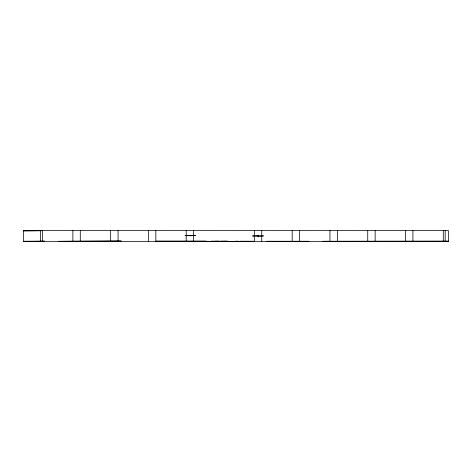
<?xml version="1.0" encoding="UTF-8"?>
<svg xmlns="http://www.w3.org/2000/svg" width="472" height="472" viewBox="0 0 472 472"><rect width="100%" height="100%" fill="white"/><g stroke="black" fill="none" stroke-linecap="round" stroke-linejoin="round"><path stroke-width="0.71" d="M189.95 235.764L189.95 235.386L185.065 235.67L189.915 235.67C190.24 235.475 190.198 235.64 195.591 235.67L190.647 235.67M258.402 235.982C256.721 236.873 259.181 234.796 257.647 235.982M257.694 235.793L257.694 236.171M23.612 230.678L37.612 230.678L23.612 230.867M37.819 230.666L40.757 230.666M23.801 230.773L30.615 230.773M30.804 230.773L41.129 230.761M257.972 235.611L257.972 236.354M44.628 241.245L23.612 241.452L23.6 230.596L448.4 230.56L448.4 241.357L23.6 241.345M79.449 241.151L58.439 241.339L121.257 241.121L79.449 241.339M79.62 241.216L86.435 241.216M86.624 241.216L93.438 241.216M93.627 241.216L107.25 241.216M107.439 241.216L114.254 241.216M114.442 241.216L121.257 241.216M155.837 241.157L206.323 241.157M211.851 241.157L213.326 241.157M214.465 241.157L219.875 241.157M220.872 241.157L227.581 241.157M236.006 241.157L237.404 241.157M448.4 241.168L322.724 241.357M23.612 241.263L44.628 241.151M156.025 241.251L162.84 241.251M163.029 241.251L169.843 241.251M170.032 241.251L183.655 241.251M183.844 241.251L190.658 241.251M190.847 241.251L197.662 241.251M197.851 241.251L204.665 241.251M204.854 241.251L206.323 241.251M211.851 241.251L213.326 241.251M214.795 241.251L218.477 241.251M220.872 241.251L222.347 241.251M223.816 241.251L225.48 241.251M225.669 241.251L227.144 241.251M239.693 241.251L246.508 241.251M246.697 241.251L253.505 241.251M267.087 241.263L273.896 241.263M274.084 241.263L280.899 241.263M281.088 241.263L287.902 241.263M288.091 241.263L294.906 241.263M295.094 241.263L301.903 241.263M302.098 241.263L308.906 241.263M322.913 241.263L329.721 241.263M329.916 241.263L336.725 241.263M336.914 241.263L343.728 241.263M343.917 241.263L357.54 241.263M357.735 241.263L364.549 241.263M364.756 241.263L371.57 241.263M371.759 241.263L378.568 241.263M378.756 241.263L385.571 241.263M385.76 241.263L392.574 241.263M392.763 241.263L399.577 241.263M399.766 241.263L413.389 241.263M413.578 241.263L420.393 241.263M420.582 241.263L427.396 241.263M427.585 241.263L434.393 241.263M434.588 241.263L441.397 241.263M441.586 241.263L448.4 241.263M205.603 241.457L207.597 241.457M209.934 241.457L207.81 241.345M213.043 241.457L214.949 241.457M217.863 241.345L219.002 241.345M227.061 241.457L229.067 241.457M229.557 241.457L234.236 241.345M445.173 230.56L445.173 241.345M443.279 230.56L443.279 241.345M412.917 230.56L412.917 241.345M405.507 230.56L405.507 241.345M375.146 230.56L375.146 241.345M367.735 230.56L367.735 241.345M337.374 230.56L337.374 241.345M329.963 230.56L329.916 241.357M308.906 241.357L266.898 241.357M299.602 230.56L299.602 241.345M292.192 230.56L292.192 241.345M261.73 230.56L261.73 241.345M254.32 230.56L254.32 241.345M253.505 241.345L239.316 241.345M239.115 241.345L236.956 241.345M236.478 241.345L234.649 241.457M223.899 241.345L222.206 241.345M221.38 241.345L219.45 241.345M217.58 241.345L215.474 241.345M212.435 241.345L210.229 241.345M193.608 230.56L193.608 241.345M190.281 235.203L190.281 235.947M186.204 230.56L186.204 241.345M155.837 230.56L155.837 241.345M148.432 230.56L148.432 241.345M118.065 230.56L118.065 241.345M110.66 230.56L110.66 241.345M80.293 230.56L80.293 241.345M72.889 230.56L72.889 241.345M42.527 230.56L42.527 241.345M40.633 230.56L40.633 241.345M263.388 235.935L258.385 236.083L263.388 235.935M257.653 235.888L252.691 235.97L257.653 235.888"/></g></svg>
